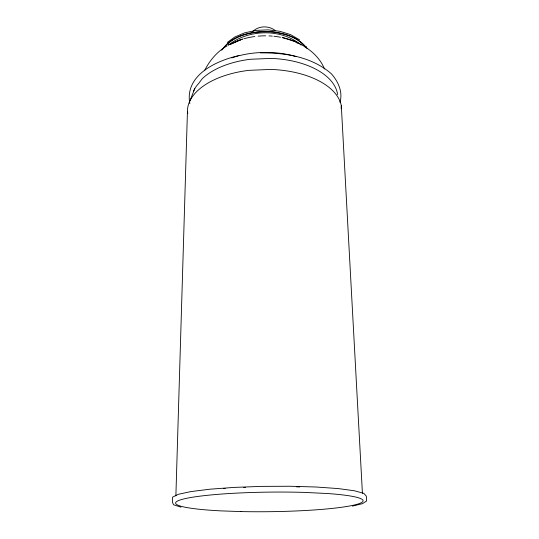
<?xml version="1.0" encoding="UTF-8"?>
<svg xmlns="http://www.w3.org/2000/svg" width="539" height="539" viewBox="0 0 539 539"><rect width="100%" height="100%" fill="white"/><g stroke="black" fill="none" stroke-linecap="round" stroke-linejoin="round"><path stroke-width="0.81" d="M175.882 495.86L187.431 111.748A77.158 41.267 -0.7 0 1 248.944 70.34L270.807 69.423A77.158 41.267 -0.7 0 1 341.308 105.664L362.424 493.374M337.326 94.783L337.394 93.274A72.745 39.913 -0.7 0 0 270.962 58.394L250.44 59.263A72.745 39.913 -0.7 0 0 202.327 78.6L198.514 83.653A54.783 30.13 0.2 0 0 193.616 90.983M341.153 108.777L341.308 105.664M339.914 102.201C343.168 92.102 338.027 81.173 331.263 73.695C311.919 56.844 285.279 52.593 260.404 52.91M189.91 100.881L194.774 88.612M204.807 70.11C209.927 60.22 217.325 51.34 227.188 45.849M221.462 50.154L221.832 49.473M222.169 49.824C231.965 34.974 251.578 31.397 268.193 31.417C282.079 32.353 297.016 36.126 306.24 47.311M223.429 48.146C235.428 33.829 255.708 30.676 273.388 32.05C285.185 33.91 298.451 37.373 305.66 47.688M252.771 31.572C258.383 25.636 268.82 25.468 275.112 30.433M227.242 42.507L234.822 36.996L244.652 32.839L256.025 30.393L267.998 29.861L279.842 31.296L290.44 34.57L299.569 39.805M228.307 45.182C248.418 29.153 281.284 28.217 301.092 45.06M230.335 44.474L242.53 38.976M228.57 44.878L241.465 39.327M239.377 55.49C216.557 60.543 184.446 75.029 189.836 103.589M352.459 506.114L362.451 503.662L366.601 501.027L366.325 496.143L363.845 493.36L354.379 490.759L338.135 488.57L316.056 487.007L289.82 486.252L261.711 486.38L234.297 487.397L210.042 489.19L190.927 491.575L178.254 494.317L172.554 497.18L172.399 502.132L173.558 504.774L180.969 507.152M282.497 37.541L294.82 41.308C307.23 46.88 319.351 55.968 324.465 68.979M293.418 40.876L294.82 41.308M295.621 42.096L297.824 43.322M306.085 46.529L307.156 48.793M187.431 111.748L187.835 113.271M223.416 488.61A93.53 10.275 -0.7 0 1 225.208 488.482M243.736 487.431A93.53 10.275 -0.7 0 1 245.42 487.364M296.585 486.852A93.53 10.275 -0.7 0 1 299.799 486.926M233.939 42.581A48.47 28.452 -0.7 0 1 242.314 39.253M243.803 38.801A48.47 28.452 -0.7 0 1 254.839 36.517M258.141 36.153A48.47 28.452 -0.7 0 1 265.653 35.823M268.981 35.904A48.47 28.452 -0.7 0 1 272.316 36.113M273.974 36.268A48.47 28.452 -0.7 0 1 280.502 37.238M282.173 37.582A48.47 28.452 -0.7 0 1 293.216 41.011M231.817 57.868A64.734 36.221 -0.7 0 1 238.191 55.935M239.767 55.537A64.734 36.221 -0.7 0 1 296.12 56.602M240.96 511.578L220.653 510.864A93.732 9.79 -0.7 0 1 185.45 498.555A93.732 9.79 -0.7 0 1 303.875 492.383L327.099 493.495A93.732 9.79 -0.7 0 1 352.243 505.474A93.732 9.79 -0.7 0 1 240.96 511.578"/></g></svg>
